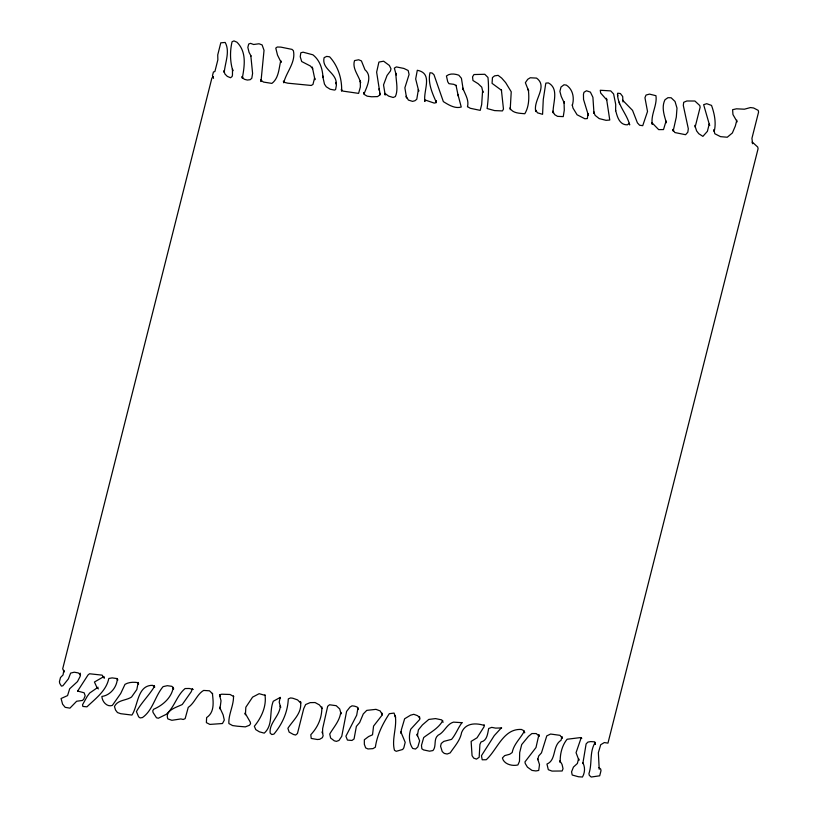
<?xml version="1.0" encoding="UTF-8"?>
<svg xmlns="http://www.w3.org/2000/svg" width="818" height="818" viewBox="0 0 818 818"><rect width="100%" height="100%" fill="white"/><g stroke="black" fill="none" stroke-linecap="round" stroke-linejoin="round"><path stroke-width="1.23" d="M623.009 101.923L622.682 96.524L620.402 93.549L617.754 93.191L617.498 94.213C617.856 105.829 627.048 114.029 629.655 124.919L629.298 123.242L627.375 124.837C619.359 125.093 617.13 116.453 615.627 110.236M80.195 673.122L80.154 676.425L77.454 681.619L69.694 688.746L67.567 695.586L61.064 698.531L62.597 704.196L65.174 707.335L69.929 708.153L76.647 701.241L82.403 700.464L83.702 699.247L85.174 695.791L84.162 692.805L77.649 691.046M615.617 110.757L615.709 104.387L613.612 93.958L610.739 90.9L600.279 90.266L600.657 93.017L606.792 99.97L606.445 98.293M467.456 106.78C469.317 99.96 464.941 94.244 462.896 88.16L463.244 89.837L461.424 78.283L458.806 75.195C454.9 73.804 449.828 73.129 446.434 75.992L447.732 81.769L448.949 83.671L453.878 84.336L456.096 85.634M487.119 108.477C488.448 98.232 489.011 87.69 487.957 77.444L484.798 74.285L473.97 74.54L472.548 76.831L472.957 80.501L478.101 83.681L481.751 87.158L482.947 92.526L482.589 90.849L481.669 104.612L480.207 110.369L470.268 108.273L468.049 106.974M582.845 763.511L586.117 743.91L587.917 742.09L590.739 741.589L594.717 741.844L595.432 744.298L595.085 742.621C589.246 752.304 592.406 763.358 588.94 773.613L589.287 775.29L591.21 777.028L599.706 775.801L601.005 770.668L600.657 768.992L598.868 767.601M572.334 105.379C574.451 98.007 573.081 89.561 566.353 85.103L564.001 84.786L561.005 87.035L559.901 91.401L561.23 96.412L564.369 103.221L564.021 101.544L564.287 110.103L563.254 116.616L557.549 116.36L554.645 114.632L552.784 111.187L553.132 112.864C552.579 103.344 559.471 88.845 548.387 82.915L545.903 83.109L545.647 84.131L543.275 99.51L542.579 114.316L537.487 112.823L535.493 109.888L535.841 111.565C532.692 100.399 548.428 86.636 536.536 78.099L530.248 77.771L527.733 79.295L525.36 82.69L528.622 90.89L528.264 89.213C529.297 97.352 529.134 106.596 524.798 113.753C519.481 113.191 512.753 113.426 509.859 107.986M321.863 706.895C322.026 717.918 317.987 726.987 310.799 734.717L311.218 738.429L317.292 739.503L319.644 739.319L322.364 737.672L323.141 735.76L322.231 731.721L322.578 733.409L322.64 728.613L327.691 706.292L329.521 704.768L336.218 705.689L339.715 708.95L341.055 713.93L340.707 712.253C339.869 720.627 333.816 727.038 329.726 734.012L330.636 738.04L334.265 740.811L336.433 741.364L338.979 740.443L341.76 736.282L346.597 711.404L350.002 707.069L352.047 705.832L354.552 706.169L357.221 707.038L358.335 709.472L357.987 707.795L356.699 715.198L345.902 736.22L347.435 740.085L351.955 740.454L354.061 738.971L356.372 726.394L359.654 722.539L363.274 713.93L366.771 710.372L375.973 709.349L380.186 710.934L382.384 714.779L382.037 713.102L382.098 715.126L373.56 726.098L372.517 734.799L368.611 736.548L364.337 739.758L364.347 744.308L365.656 747.887L367.988 748.961L372.967 748.634L375.36 747.192C377.139 734.82 382.66 723.91 389.296 713.695L394.061 713.081L395.585 717.335L395.237 715.658C397.251 727.028 391.433 739.482 394.481 750.3L396.239 751.302L402.65 749.482L403.806 747.887L405.196 742.355L400.83 731.783L401.178 733.46L401.311 729.963L404.634 718.766L410.564 715.188L413.796 714.308L417.701 715.719L419.828 718.204M280.175 697.314L279.204 702.161L280.666 707.447L280.318 705.77C279.981 715.842 268.969 722.928 270.155 733.071L271.801 734.554L273.938 734.094C282.384 723.91 287.711 712.049 288.304 698.889L290.574 697.938L292.803 698.235L297.578 699.901L300.799 703.122L300.451 701.445C302.486 712.826 293.314 719.932 287.895 728.296L289.143 732.12L293.457 734.482L295.625 735.034L297.455 733.511L303.744 708.582L305.635 704.543L310.155 702.631L315.083 702.55L319.388 704.901L322.21 708.582M537.723 759.697L538.663 755.996L541.475 752.846L546.772 735.883L550.596 734.043L560.023 735.331L562.303 738.296L561.956 736.619L561.015 740.321C552.191 745.781 556.618 759.973 546.956 764.053L548.316 769.697L552.007 771.088L562.119 770.996L563.019 768.756L562.672 767.08L562.017 764.339L559.88 760.801L560.238 762.478C559.88 754.421 561.915 745.535 567.109 739.247L580.657 737.56L581.813 738.306M736.813 120.164L735.351 125.972L732.366 132.976L727.263 137.23L720.556 136.657L714.84 133.763L713.838 129.745L714.196 131.422C716.374 122.843 714.441 113.62 711.527 105.41L706.721 103.692L703.644 104.684L709.646 125.502L709.288 123.825L707.396 131.33L702.897 136.371L698.746 133.682L696.619 130.921L694.799 125.369M695.147 127.046L700.147 107.25L699.799 105.573L694.901 101.023L686.854 100.982L683.695 102.311L683.306 105.44L688.306 128.723L687.836 132.189L685.586 134.714L674.85 132.536L672.815 129.428L673.163 131.115L676.312 117.056L676.987 108.109L675.034 101.483L671.138 97.771L667.938 97.69L664.993 99.755C661.251 107.199 664.226 115.369 666.404 122.772L666.056 121.095L663.51 129.571L658.664 129.622L651.946 122.7L652.294 124.377C650.494 114.714 657.427 105.307 655.944 95.696L649.492 94.111L646.036 95.052L644.952 97.731L647.519 111.493L642.733 125.675L639.615 125.246L637.406 122.833L632.549 110.379L622.662 100.246M581.179 737.775L576.056 752.693L578.94 760.321L578.592 758.644L577.375 763.491L573.438 767.08L571.567 771.834L572.201 775.024L578.49 776.763L582.467 777.018C584.952 772.632 585.32 767.294 582.856 762.826M192.465 688.797L191.136 691.864L182.261 704.502C176.76 707.273 164.602 710.3 167.802 718.879L171.882 720.3L180.88 718.93L183.212 719.472L185.144 718.654L188.242 707.386C194.745 702.989 196.903 694.288 203.641 690.433L209.469 690.801L212.66 693.838M442.773 720.597C438.693 728.265 430.37 732.396 423.693 737.539L421.474 745.372L421.873 748.818L423.601 749.932L429.552 751.18L432.978 750.546C436.781 746.057 433.192 739.206 438.1 735.208C444.511 732.253 446.567 724.196 453.438 722.141L462.323 722.693M461.73 722.959C457.937 728.245 455.677 734.513 451.577 739.37L443.796 741.384L441.26 743.46L440.565 746.22L442.241 751.599L444.286 753.409L447.139 754.022L450.186 752.897C454.522 746.415 460.227 740.443 461.608 732.488C465.554 722.805 475.871 722.754 484.44 725.494M77.618 691.108L88.047 674.952L89.54 673.766L102.107 675.136L104.305 678.214L103.958 676.537L94.428 682.028L97.107 687.856L98.426 688.899M213.181 76.667L211.872 78.129L62.689 668.807L64.162 672.038L63.814 670.361L63.047 674.952L60.481 677.56L59.417 681.772L59.775 683.449L61.401 686.108L62.874 685.781L68.385 678.879L70.645 673.102L74.244 672.202L78.242 672.917L80.542 674.799M501.219 728.03L494.256 735.627L481.454 755.689L482.201 759.779L486.25 759.738C497.385 749.595 503.418 728.296 521.475 729.472L523.857 730.689L524.655 732.856L524.307 731.18C520.545 738.439 513.786 744.002 512.191 752.519L509.737 754.247L504.675 755.617L502.405 757.959C503.868 764.278 512.262 766.374 517.896 764.953L519.481 761.333L519.696 752.519L521.71 744.544L528.489 736.333L531.884 733.552L536.25 733.562L539.256 736.323L538.909 734.646L535.995 747.519L524.952 761.926L525.299 763.603L527.436 767.141L531.997 770.413L535.892 770.945L538.714 770.444L539.502 764.656L537.733 759.012M98.078 687.222L89.663 693.04L87.229 696.363L82.526 704.768L82.874 706.445L86.953 706.824C95.594 698.48 106.33 690.832 108.804 678.49L112.138 677.897L117.127 678.582L117.7 680.218L117.352 678.541C117.056 686.946 110.41 695.341 101.902 696.445C102.025 701.496 107.005 707.376 112.332 705.423L120.706 693.511L125.001 684.349C128.692 682.11 133.743 681.936 137.945 682.641L138.569 684.114L138.211 682.437L136.821 689.554L131.555 697.018C126.115 700.75 117.731 699.635 114.459 706.517L115.532 710.034L117.475 712.56L120.767 713.705L131.943 715.065C138.252 705.505 137.25 685.177 152.557 685.331L154.674 687.192L154.326 685.515L154.132 687.048C148.815 695.576 141.228 702.959 136.412 711.609L138.641 716.844L140.123 717.918L142.434 717.58C152.966 710.229 154.991 696.108 163.099 686.629L167.291 685.688L171.821 686.312L173.232 687.58L173.58 689.145L173.232 687.468C171.708 697.652 162.659 705.413 153.641 709.257L152.741 710.862L153.099 712.539L156.473 717.764L158.324 718.235L166.228 714.339C174.561 707.12 176.698 695.525 185.093 688.551L189.306 688.48L193.263 689.451M501.679 727.948L495.565 728.112L491.741 727.376L488.694 728.49C487.589 733.511 487.252 740.679 481.035 741.957L479.91 744.431L479.164 757.294L476.444 759.124L473.694 758.092L472.058 755.668L471.127 741.384L477.047 737.795L484.113 726.681L484.092 724.768M265.134 695.372L259.142 693.695L252.588 697.13L245.829 707.243L245.42 714.758L245.063 713.081L250.226 722.018L250.574 723.695L249.439 725.269L245.328 726.875L237.343 726.21L232.557 725.566L228.876 723.541C228.334 714.318 233.917 705.28 233.488 695.985M280.502 698.122L279.592 697.785L273.284 701.251C268.969 711.721 273.468 724.922 264.245 733.132L259.388 731.824L255.748 729.595L254.337 726.261C261.412 717.713 266.791 706.006 264.95 694.84M487.446 108.63L494.593 110.594L502.436 110.921L503.469 109.08L501.383 89.888M233.723 696.496L230.032 694.482L221.709 694.206L219.582 694.779L219.878 696.558L219.531 694.871L221.024 700.821L219.97 708.909L219.623 707.222L223.13 714.85L224.306 720.106L222.455 723.531L209.878 724.411L206.371 722.631L206.627 717.58C214.837 712.12 213.283 701.824 212.404 693.398M501.608 90.369L492.058 83.354L492.456 77.567L494.583 75.87L498.111 75.358L501.669 78.078L505.626 82.587L511.23 91.79L510.207 109.663M312.67 68.722L310.411 66.023L301.689 61.524L300.237 56.759L300.809 52.792L303.069 52.178L312.895 54.806C319.93 60.328 322.558 68.896 322.987 77.536L322.64 75.849L324.47 84.121L326.27 86.79L330.155 89.234L334.45 90.072L335.584 89.591L336.392 85.246L335.953 82.383L336.3 84.06C336.781 72.618 321.259 69.223 324.132 57.628L326.679 56.411L329.623 56.82C338.008 65.829 342.118 78.927 341.627 91.156L341.28 89.479L342.906 91.105L358.601 93.375L360.36 86.994L360.278 80.992L360.626 82.669C358.734 75.368 351.965 68.507 354.531 60.604L358.662 59.765L361.423 60.91L364.992 69.796C372.681 76.074 366.791 86.841 363.938 94.131L363.581 92.454L364.47 94.561L367.17 96.166L371.556 96.769L377.538 96.596L379.603 95.133L379.818 93.18L380.166 94.857L376.638 72.158L378.908 62.056L383.642 61.207L389.368 65.46L390.994 68.804L390.452 70.962L387.047 75.46L383.53 84.898L385.217 95.052L384.859 93.375L388.693 96.135L393.161 97.485L395.38 96.544C398.54 89.356 395.871 80.951 395.881 73.303L396.229 74.98L394.348 68.129L396.362 66.912L403.898 68.446L408.182 70.512L409.082 74.499L404.879 87.812L406.556 97.966L406.209 96.289L408.366 100.062L412.569 101.381L414.992 100.716L416.791 99.223L418.387 89.52L418.744 91.197L415.677 78.978L417.303 70.276C433.642 73.375 422.916 90.808 424.92 101.473L424.573 99.796L434.215 103.099L436.311 102.639L435.974 100.604L436.321 102.281C432.272 93.221 427.64 82.802 429.982 72.751L432.17 73.047L434 74.786L443.356 101.616C448.54 104.837 454.951 108.937 461.24 107.035L457.916 94.428M213.529 78.344L212.476 75.716L213.426 71.974L214.889 71.565L217.854 59.837L217.741 54.898L220.788 42.822L225.175 42.454C230.257 51.534 225.011 62.761 224.255 72.454L223.897 70.777L224.96 74.049L227.312 76.391L230.533 77.751L232.107 76.493L232.465 75.072L232.486 69.193L232.833 70.869C229.97 61.503 229.848 51.186 232.067 41.749L233.958 40.9L236.985 42.229C246.862 52.066 244.51 66.033 242.302 78.231L241.954 76.555L244.204 79.244L247.363 80.052L250.175 79.694L251.801 78.262L252.598 73.405L250.809 55.583M443.121 722.274L441.72 719.881L435.524 718.593L428.796 719.431L422.395 724.932L418.387 729.881L417.364 735.893L417.016 734.216L419.634 740.811L417.834 746.946L415.544 749.043L412.691 748.439C408.877 743.03 408.663 735.31 410.759 729.186L419.746 719.421L419.481 716.527M737.161 121.841L732.959 114.561L732.601 109.704L736.456 108.814L744.421 109.193L750.474 107.557L753.593 107.976L758.225 110.379L758.583 112.056L751.936 138.344L752.591 143.733L752.243 142.046L757.724 147.046L758.082 148.723L607.958 743.122L604.287 742.56L600.709 744.728L598.367 752.662L599.216 769.278M251.044 56.074L249.05 52.311L247.844 47.393L248.703 44.019L250.543 43.354L253.611 44.499L259.04 43.773L262.108 44.929L264.03 50.317L260.983 81.514L260.625 79.837L263.427 82.056L271.893 83.395C278.826 78.242 278.877 68.375 280.768 60.716L281.126 62.393L277.506 55.092L275.778 48.088L277.312 47.004L280.85 47.117L292.026 49.387L293.376 50.675C296.055 62.229 286.218 72.168 283.734 82.782L283.386 81.105L284.531 82.373L287.691 83.17L311.229 85.461L312.967 84.418L314.582 78.017L314.93 79.694L312.312 67.045M572.232 104.796L572.999 108.099L577.079 114.776L584.88 118.763L587.355 118.569L587.999 113.61L588.357 115.287L583.541 99.459L583.449 94.356L583.97 92.301L586.486 90.778L590.391 92.107L592.907 97.281L593.991 113.395L593.643 111.718L595.146 115.379L599.195 118.59L606.046 120.328L609.758 120.041L606.659 99.499M617.498 94.213L617.846 95.9M619.134 102.158L619.492 103.835M378.928 88.845L379.286 90.522M455.984 85.123L458.264 96.105"/></g></svg>
